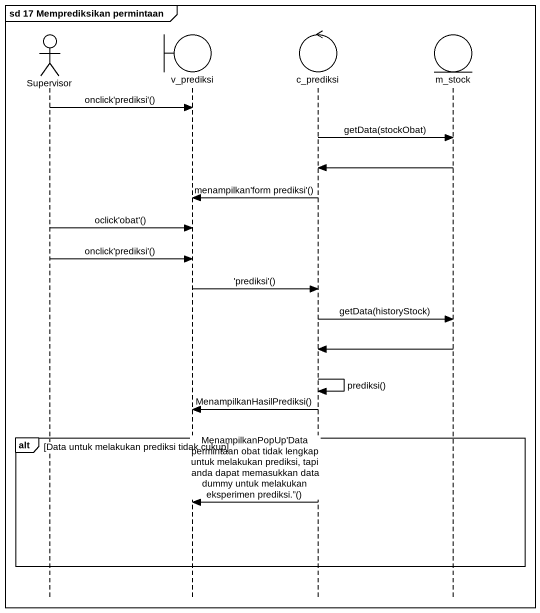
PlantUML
@startuml
mainframe sd 17 Memprediksikan permintaan
hide footbox
actor Supervisor
boundary v_prediksi
control c_prediksi
entity m_stock

Supervisor -> v_prediksi : onclick'prediksi'()
c_prediksi -> m_stock : getData(stockObat)
m_stock -> c_prediksi
c_prediksi -> v_prediksi : menampilkan'form prediksi'()
Supervisor -> v_prediksi : oclick'obat'()
Supervisor -> v_prediksi : onclick'prediksi'()
v_prediksi -> c_prediksi : 'prediksi'()
c_prediksi -> m_stock : getData(historyStock)
m_stock -> c_prediksi
c_prediksi -> c_prediksi : prediksi()
c_prediksi -> v_prediksi : MenampilkanHasilPrediksi()
alt Data untuk melakukan prediksi tidak cukup
  c_prediksi -> v_prediksi : MenampilkanPopUp'Data permintaan obat tidak lengkap untuk melakukan prediksi, tapi anda dapat memasukkan data dummy untuk melakukan eksperimen prediksi.”()
end
@enduml
